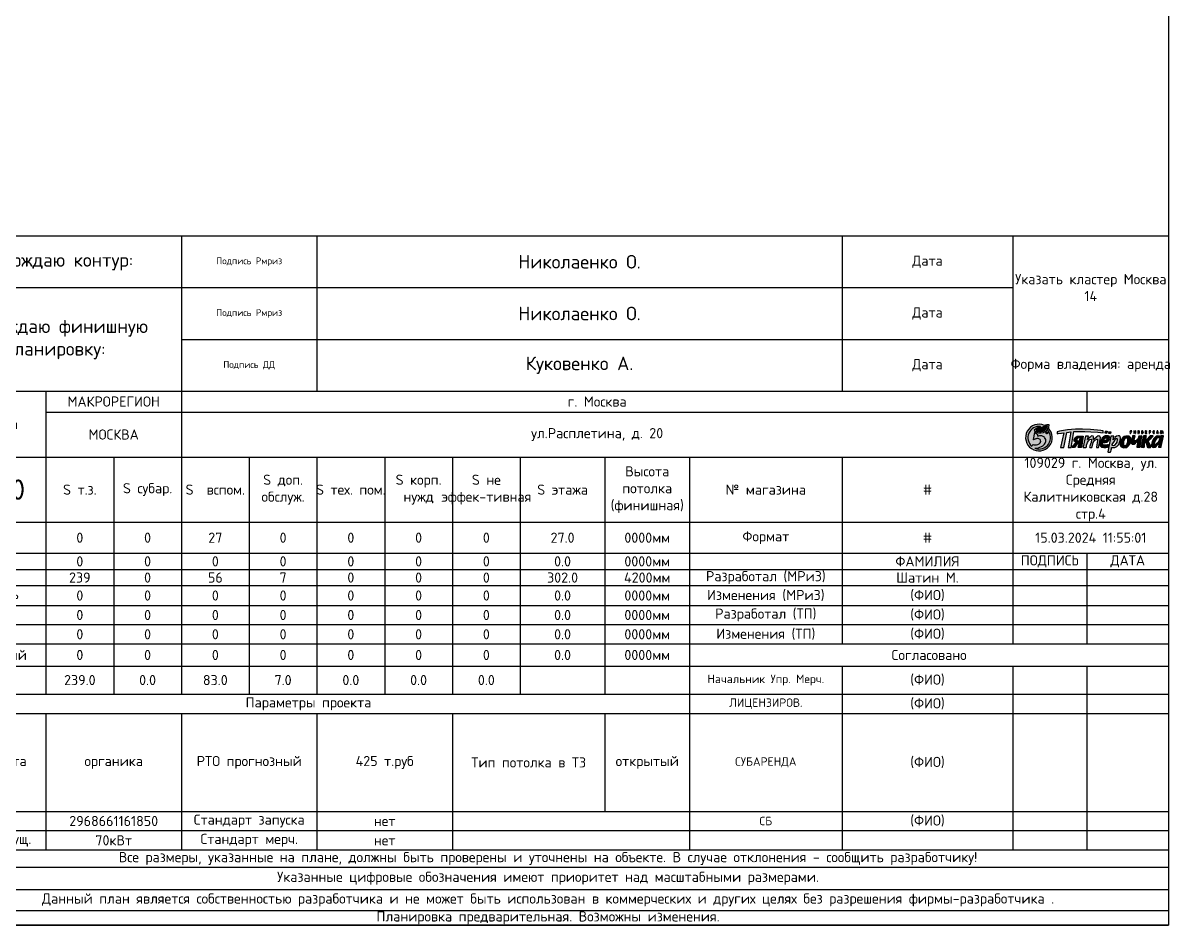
# Model space of a CAD drawing. Extents: x 2032930 to 2119419, y 2254097 to 2318481.
# Drawn here: x 2085557 to 2119419, y 2254097 to 2280733 of the extents above; entities that cross this region are included whole.
import ezdxf

# ---------------------------------------------------------------- set-up
doc = ezdxf.new("R2010")
doc.units = 0
doc.header["$LTSCALE"] = 50
doc.layers.get('0').update_dxf_attribs({"linetype": 'CONTINUOUS'})
doc.layers.add('Штамп', color=7, linetype='CONTINUOUS')
doc.styles.get("Standard").update_dxf_attribs({"font": 'isocpeur.ttf'})

# ---------------------------------------------------------------- blocks, each defined once
blk = doc.blocks.new('Fives')
at = {"layer": 'Штамп'}
h = blk.add_hatch(color=255, dxfattribs=at)
h.paths.add_polyline_path([(-1652, 935, 10.87382), (-1533, 854, -0.05711), (-1565, 805, -0.814001), (-1930, 263, 0.101464), (-1733, 309, 0.170285), (-1628, 411, 0.100507), (-1612, 459, 0.061949), (-1612, 515, 0.137499), (-1643, 578, 0.171574), (-1729, 625, 0.107239), (-1851, 613, -0.41491), (-1858, 618), (-1851, 670, 0.323228), (-1855, 678), (-1932, 727, 0.559883), (-1940, 725), (-1980, 519, 0.667503), (-1968, 511, -0.060013), (-1885, 543, -0.175402), (-1794, 529, -0.184638), (-1763, 495, -0.256132), (-1771, 431, -0.184413), (-1849, 371, -0.120265), (-1997, 368, 0.382377), (-2005, 361), (-2019, 317, -0.745905), (-1763, 903, 0.075641), (-1956, 793, 0.654966), (-1507, 951, 0.049676)])
h.paths.add_polyline_path([(-1557, 913, -0.531456), (-1891, 792, -0.139682)], flags=16)
h = blk.add_hatch(color=1, dxfattribs=at)
edge = h.paths.add_edge_path(flags=16)
edge.add_arc((-1577, 714), 28, 0, 360)
edge = h.paths.add_edge_path()
edge.add_arc((-1804, 571), 334, 82.9654, 229.8432)
edge.add_arc((-1499, 213), 738, 110.9336, 128.2362)
edge.add_arc((-1766, 970), 260, 222.9717, 355.8655)
edge.add_arc((-1804, 571), 334, 247.8169, 404.3993)
edge.add_arc((-1945, 766), 503, 271.744, 294.9186)
edge.add_arc((-1826, 509), 220, 294.9813, 333.637)
edge.add_arc((-1737, 477), 127, 329.0196, 351.9771)
edge.add_arc((-1838, 486), 228, 353.0987, 367.2782)
edge.add_arc((-1739, 491), 129, 10.7079, 42.024)
edge.add_arc((-1754, 479), 148, 41.665, 80.6077)
edge.add_arc((-1762, 340), 287, 83.5416, 108.0254)
edge.add_arc((-1852, 619), 6.27, 192.6198, 282.7559)
edge.add_line((-1851, 670), (-1858, 618))
edge.add_arc((-1859, 671), 8.28, 350.9581, 424.1446)
edge.add_line((-1932, 727), (-1855, 678))
edge.add_arc((-1935, 724), 4.83, 47.8803, 164.8552)
edge.add_line((-1940, 725), (-1980, 519))
edge.add_arc((-1973, 517), 7.4, 169.8696, 304.7625)
edge.add_arc((-1796, 181), 373, 103.823, 117.5605)
edge.add_arc((-1859, 410), 135, 61.2534, 101.0477)
edge.add_arc((-1823, 471), 64.1, 21.8816, 63.7262)
edge.add_arc((-1825, 470), 67, 324.5287, 381.9946)
edge.add_arc((-1888, 503), 138, 286.814, 328.6089)
edge.add_arc((-1929, 673), 313, 257.5342, 284.9652)
edge.add_arc((-1997, 360), 7.64, 89.5059, 173.2087)
edge.add_line((-2005, 361), (-2019, 317))
h = blk.add_hatch(color=1, dxfattribs=at)
h.paths.add_polyline_path([(-1940, 724, -0.608241), (-1932, 727), (-1855, 678, -0.330653), (-1851, 670), (-1858, 618, 0.41491), (-1851, 613, -0.107239), (-1729, 625, -0.171574), (-1643, 578, -0.137499), (-1612, 515, -0.061949), (-1612, 459, -0.100507), (-1628, 411, -0.170285), (-1733, 309, -0.101464), (-1930, 263, 0.814001), (-1565, 805, -0.453449), (-1956, 793, -0.075641), (-1763, 903, 0.745905), (-2019, 317), (-2005, 361, -0.382377), (-1997, 368, 0.120265), (-1849, 371, 0.184413), (-1771, 431, 0.256132), (-1763, 495, 0.184638), (-1794, 529, 0.175402), (-1885, 543, 0.060013), (-1968, 511, -0.678693), (-1980, 519)])
h.paths.add_polyline_path([(-1605, 714, -1), (-1548, 714, -1)], flags=16)
h.paths.add_polyline_path([(-1563, 695), (-1578, 711), (-1567, 711, 0.456115), (-1567, 734), (-1586, 734), (-1586, 693, -3.609593)], flags=0)
h.paths.add_polyline_path([(-1581, 691), (-1581, 708), (-1567, 693, -0.158239)], flags=0)
h.paths.add_polyline_path([(-1581, 716), (-1581, 730), (-1570, 730, -0.406434), (-1569, 716)], flags=0)
for color, points in [(82, [(-1557, 913, 0.139682), (-1891, 792, 0.102383)]), (62, [(-1557, 913, -0.102383), (-1891, 792, 0.531456)]), (1, [(-1274, 744), (-1274, 690), (-1243, 695), (-1144, 710), (-1081, 714), (-1171, 280), (-1074, 280), (-993, 724), (-866, 744), (-941, 332), (-950, 278), (-858, 280), (-779, 751), (-692, 757), (-455, 752), (-283, 748), (-69, 733), (81, 716), (89, 774), (12, 784), (-294, 815), (-528, 824), (-731, 824), (-965, 803), (-1204, 761)]), (1, [(191, 707), (198, 760), (143, 767), (136, 712)]), (1, [(252, 753), (246, 702), (300, 697), (307, 746)]), (62, [(890, 774, 1), (879, 769), (896, 737), (879, 706, 1), (890, 701), (926, 769, 1), (915, 774), (902, 750)]), (62, [(1039, 703), (1039, 771, 1), (1027, 771), (1027, 740), (1003, 740), (1003, 771, 1), (991, 771), (991, 703, 1), (1003, 703), (1003, 728), (1027, 728), (1027, 703, 1)]), (62, [(1115, 771, 1), (1103, 771), (1103, 703, 1), (1115, 703), (1139, 747), (1139, 703, 1), (1151, 703), (1151, 771, 1), (1139, 771), (1115, 728)]), (62, [(1333, 777, 0.414214), (1327, 771), (1327, 703, 0.414214), (1333, 697), (1369, 697, 1), (1369, 709), (1342, 709, -0.414214), (1339, 713), (1339, 728, -0.414214), (1342, 731), (1369, 731, 1), (1369, 743), (1342, 743, -0.414214), (1339, 747), (1339, 762, -0.414214), (1342, 765), (1369, 765, 1), (1369, 777)]), (62, [(1598, 764, 0.754331), (1551, 753), (1551, 721, 0.754331), (1598, 710, 0.928267), (1588, 717, -0.638079), (1563, 721), (1563, 753, -0.638079), (1588, 758, 0.928267)]), (62, [(1788, 754), (1801, 703, 0.74004), (1816, 703), (1829, 754), (1842, 702, 0.961842), (1854, 705), (1837, 771, 0.73587), (1821, 772), (1809, 722), (1796, 771, 0.73587), (1780, 772), (1763, 705, 0.961842), (1775, 702)]), (1, [(-437, 620), (-506, 305), (-502, 283), (-425, 281), (-411, 296), (-407, 355), (-380, 428), (-352, 481), (-310, 518), (-264, 533), (-274, 434), (-318, 299), (-312, 284), (-254, 286), (-242, 306), (-209, 426), (-169, 486), (-104, 533), (-84, 530), (-84, 490), (-117, 296), (-112, 286), (-56, 287), (-44, 315), (2, 571), (-17, 618), (-67, 622), (-108, 589), (-205, 506), (-197, 601), (-210, 619), (-258, 622), (-274, 612), (-302, 590), (-348, 547), (-367, 520), (-377, 522), (-350, 621)]), (1, [(955, 623), (947, 621), (915, 450), (915, 421), (929, 394), (944, 382), (975, 378), (1000, 384), (1043, 411), (1081, 445), (1103, 467), (1077, 307), (1080, 294), (1166, 295), (1181, 306), (1225, 613), (1216, 626), (1138, 621), (1118, 550), (1086, 515), (1039, 475), (1000, 483), (1010, 537), (1020, 574), (1027, 617), (1018, 626)]), (1, [(1284, 626), (1270, 620), (1208, 305), (1213, 288), (1280, 287), (1302, 300), (1303, 337), (1308, 404), (1324, 445), (1354, 413), (1387, 295), (1405, 287), (1485, 287), (1496, 306), (1488, 336), (1470, 364), (1434, 437), (1413, 474), (1447, 510), (1505, 555), (1536, 593), (1563, 612), (1564, 618), (1547, 623), (1497, 623), (1470, 622), (1459, 617), (1434, 588), (1409, 555), (1350, 497), (1336, 501), (1349, 562), (1354, 594), (1361, 620), (1354, 626)])]:
    blk.add_hatch(color=color, dxfattribs=at).paths.add_polyline_path(points)
h = blk.add_hatch(color=255, dxfattribs=at)
h.paths.add_polyline_path([(-1605, 714, 1), (-1548, 714, 1)])
h.paths.add_polyline_path([(-1581, 730), (-1570, 730, -0.406434), (-1569, 716), (-1581, 716)], flags=16)
h.paths.add_polyline_path([(-1586, 693, -3.609593), (-1563, 695), (-1578, 711), (-1567, 711, 0.456115), (-1567, 734), (-1586, 734)], flags=16)
h.paths.add_polyline_path([(-1581, 708), (-1567, 693, -0.158239), (-1581, 691)], flags=16)
h = blk.add_hatch(color=62, dxfattribs=at)
h.paths.add_polyline_path([(1220, 777, 0.414214), (1214, 771), (1214, 703, 0.414214), (1220, 697), (1249, 697, 0.414214), (1262, 711), (1262, 724, 0.383716), (1249, 739, 0.169792), (1254, 751), (1254, 764, 0.414214), (1241, 777)])
h.paths.add_polyline_path([(1226, 731), (1242, 731, -0.340247), (1250, 720, -0.357412), (1242, 709), (1226, 709)], flags=16)
h.paths.add_polyline_path([(1226, 765), (1234, 765, -0.35716), (1242, 755, -0.324936), (1234, 743), (1226, 743)], flags=16)
h = blk.add_hatch(color=62, dxfattribs=at)
h.paths.add_polyline_path([(1463, 729, 1), (1463, 777), (1445, 777, 0.414214), (1439, 771), (1439, 703, 1), (1451, 703), (1451, 729)])
h.paths.add_polyline_path([(1463, 741), (1454, 741, -0.414214), (1450, 744), (1450, 762, -0.414214), (1454, 766), (1463, 766, -1)], flags=16)
h = blk.add_hatch(color=62, dxfattribs=at)
h.paths.add_polyline_path([(1693, 773, 0.737843), (1680, 773), (1663, 705, 0.961842), (1675, 702), (1678, 714), (1696, 714), (1699, 702, 0.961842), (1711, 705)])
h.paths.add_polyline_path([(1693, 726), (1681, 726), (1687, 750)], flags=16)
h = blk.add_hatch(color=1, dxfattribs=at)
h.paths.add_polyline_path([(-679, 615), (-723, 592), (-753, 565), (-776, 533), (-776, 494), (-768, 470), (-745, 452), (-712, 440), (-829, 315), (-837, 294), (-825, 280), (-772, 278), (-757, 286), (-650, 426), (-614, 446), (-647, 321), (-651, 292), (-646, 281), (-567, 280), (-557, 287), (-507, 618), (-637, 620)])
h.paths.add_polyline_path([(-656, 564), (-604, 562), (-596, 562), (-611, 475), (-674, 476), (-697, 491), (-691, 532)], flags=16)
h = blk.add_hatch(color=1, dxfattribs=at)
h.paths.add_polyline_path([(10, 468), (0, 417), (-4, 372), (0, 342), (16, 309), (38, 288), (108, 279), (164, 281), (203, 290), (228, 311), (242, 352), (229, 362), (214, 362), (184, 351), (152, 348), (100, 348), (62, 385), (64, 434), (101, 427), (147, 427), (176, 436), (205, 443), (234, 471), (253, 495), (270, 530), (277, 561), (269, 589), (258, 613), (235, 622), (209, 625), (175, 623), (147, 622), (123, 616), (99, 599), (73, 581), (48, 558), (31, 519)])
h.paths.add_polyline_path([(130, 555), (184, 569), (202, 538), (177, 495), (114, 482), (77, 488), (93, 531)], flags=16)
h = blk.add_hatch(color=1, dxfattribs=at)
h.paths.add_polyline_path([(313, 619), (222, 153), (228, 141), (292, 142), (309, 156), (317, 214), (332, 240), (331, 283), (382, 280), (425, 278), (486, 316), (542, 371), (571, 427), (589, 491), (599, 558), (585, 605), (568, 624), (524, 622), (479, 615), (442, 588), (416, 543), (391, 514), (375, 512), (397, 617)])
h.paths.add_polyline_path([(429, 496), (443, 518), (463, 540), (512, 535), (494, 436), (477, 408), (432, 354), (393, 346), (342, 350), (343, 371)], flags=16)
h = blk.add_hatch(color=1, dxfattribs=at)
h.paths.add_polyline_path([(594, 441), (591, 352), (607, 323), (642, 289), (688, 274), (779, 279), (836, 328), (887, 410), (904, 459), (910, 540), (893, 580), (856, 612), (826, 621), (758, 621), (704, 611), (678, 584), (658, 570), (603, 486)])
h.paths.add_polyline_path([(689, 480), (722, 539), (759, 569), (813, 545), (815, 499), (808, 445), (792, 403), (783, 361), (744, 348), (683, 345), (680, 429)], flags=16)
h = blk.add_hatch(color=1, dxfattribs=at)
h.paths.add_polyline_path([(1517, 419), (1514, 362), (1522, 315), (1543, 290), (1578, 278), (1620, 291), (1648, 307), (1671, 342), (1715, 389), (1733, 394), (1717, 301), (1718, 289), (1792, 290), (1801, 315), (1863, 613), (1861, 622), (1788, 622), (1774, 604), (1757, 621), (1677, 626), (1649, 620), (1617, 590), (1584, 549), (1553, 502), (1532, 463)])
h.paths.add_polyline_path([(1602, 446), (1630, 495), (1655, 535), (1690, 568), (1766, 565), (1749, 512), (1718, 453), (1678, 408), (1657, 380), (1610, 370), (1599, 394)], flags=16)
at = {"layer": 'Штамп', "color": 1}
for p, q in [((-1940, 725), (-1980, 519)), ((-1932, 727), (-1855, 678)), ((-1204, 761), (-1274, 744)), ((-1274, 744), (-1274, 690)), ((-1274, 690), (-1243, 695)), ((-1243, 695), (-1144, 710)), ((-965, 803), (-1204, 761)), ((-1081, 714), (-1171, 280)), ((-1144, 710), (-1081, 714)), ((-1074, 280), (-993, 724)), ((-993, 724), (-866, 744)), ((-731, 824), (-965, 803)), ((-866, 744), (-941, 332)), ((-858, 280), (-779, 751)), ((-779, 751), (-692, 757)), ((-528, 824), (-731, 824)), ((-692, 757), (-455, 752)), ((-294, 815), (-528, 824)), ((-455, 752), (-283, 748)), ((12, 784), (-294, 815)), ((-283, 748), (-69, 733)), ((-69, 733), (81, 716)), ((89, 774), (12, 784)), ((81, 716), (89, 774)), ((143, 767), (136, 712)), ((136, 712), (191, 707)), ((143, 767), (198, 760)), ((198, 760), (191, 707)), ((252, 753), (246, 702)), ((246, 702), (300, 697)), ((252, 753), (307, 746)), ((307, 746), (300, 697)), ((-2005, 361), (-2019, 317)), ((-1851, 670), (-1858, 618)), ((-1171, 280), (-1074, 280)), ((-941, 332), (-950, 278)), ((-950, 278), (-858, 280))]:
    blk.add_line(p, q, dxfattribs=at)
at = {"layer": 'Штамп', "color": 255}
for p, q in [((-1586, 734), (-1586, 693)), ((-1586, 734), (-1567, 734)), ((-1581, 730), (-1581, 716)), ((-1581, 730), (-1570, 730)), ((-1581, 716), (-1569, 716)), ((-1581, 708), (-1581, 691)), ((-1567, 693), (-1581, 708)), ((-1563, 695), (-1578, 711)), ((-1578, 711), (-1567, 711))]:
    blk.add_line(p, q, dxfattribs=at)
at = {"layer": 'Штамп', "color": 62}
for p, q in [((896, 737), (879, 769)), ((879, 706), (896, 737)), ((902, 750), (890, 774)), ((890, 700), (926, 769)), ((902, 750), (915, 774)), ((991, 771), (991, 703)), ((1003, 771), (1003, 740)), ((1027, 740), (1003, 740)), ((1003, 728), (1003, 703)), ((1027, 728), (1003, 728)), ((1027, 771), (1027, 740)), ((1027, 728), (1027, 703)), ((1039, 771), (1039, 703)), ((1103, 771), (1103, 703)), ((1115, 771), (1115, 728)), ((1139, 771), (1115, 728)), ((1139, 747), (1115, 703)), ((1139, 747), (1139, 703)), ((1151, 771), (1151, 703)), ((1214, 771), (1214, 703)), ((1220, 777), (1241, 777)), ((1220, 697), (1249, 697)), ((1226, 765), (1226, 743)), ((1226, 765), (1234, 765)), ((1234, 743), (1226, 743)), ((1226, 731), (1226, 709)), ((1242, 731), (1226, 731)), ((1226, 709), (1242, 709)), ((1254, 764), (1254, 751)), ((1262, 724), (1262, 711)), ((1327, 771), (1327, 703)), ((1333, 777), (1369, 777)), ((1333, 697), (1369, 697)), ((1339, 762), (1339, 747)), ((1339, 728), (1339, 713)), ((1369, 765), (1342, 765)), ((1369, 743), (1342, 743)), ((1369, 731), (1342, 731)), ((1369, 709), (1342, 709)), ((1439, 771), (1439, 703)), ((1463, 777), (1445, 777)), ((1450, 762), (1450, 744)), ((1451, 729), (1451, 703)), ((1463, 729), (1451, 729)), ((1463, 766), (1454, 766)), ((1463, 741), (1454, 741)), ((1551, 753), (1551, 721)), ((1563, 753), (1563, 721)), ((1680, 773), (1663, 705)), ((1678, 714), (1675, 702)), ((1678, 714), (1696, 714)), ((1687, 750), (1681, 726)), ((1681, 726), (1693, 726)), ((1687, 750), (1693, 726)), ((1693, 773), (1711, 705)), ((1696, 714), (1699, 702)), ((1780, 772), (1763, 705)), ((1788, 754), (1775, 702)), ((1788, 754), (1801, 703)), ((1796, 771), (1809, 722)), ((1821, 772), (1809, 722)), ((1829, 754), (1816, 703)), ((1829, 754), (1842, 702)), ((1837, 771), (1854, 705))]:
    blk.add_line(p, q, dxfattribs=at)
at = {"layer": 'Штамп', "color": 1}
for points in [[(-825, 280), (-837, 294), (-829, 315), (-712, 440), (-745, 452), (-768, 470), (-776, 494), (-776, 533), (-753, 565), (-723, 592), (-679, 615), (-637, 620), (-507, 618), (-557, 287), (-567, 280), (-646, 281), (-651, 292), (-647, 321), (-619, 427), (-629, 437), (-650, 426), (-757, 286), (-772, 278)], [(-604, 562), (-656, 564), (-691, 532), (-697, 491), (-674, 476), (-611, 475), (-596, 562)], [(-437, 620), (-506, 305), (-502, 283), (-425, 281), (-411, 296), (-407, 355), (-380, 428), (-352, 481), (-310, 518), (-264, 533), (-274, 434), (-318, 299), (-312, 284), (-254, 286), (-242, 306), (-209, 426), (-169, 486), (-104, 533), (-84, 530), (-84, 490), (-117, 296), (-112, 286), (-56, 287), (-44, 315), (2, 571), (-17, 618), (-67, 622), (-108, 589), (-194, 515), (-204, 516), (-197, 601), (-210, 619), (-258, 622), (-274, 612), (-302, 590), (-348, 547), (-367, 520), (-377, 522), (-350, 621)], [(214, 362), (184, 351), (152, 348), (114, 348), (96, 351), (76, 371), (63, 391), (63, 421), (72, 432), (101, 427), (147, 427), (176, 436), (205, 443), (234, 471), (253, 495), (270, 530), (277, 561), (269, 589), (258, 613), (235, 622), (209, 625), (175, 623), (147, 622), (123, 616), (99, 599), (73, 581), (48, 558), (31, 519), (10, 468), (0, 417), (-4, 372), (0, 342), (16, 309), (38, 288), (108, 279), (164, 281), (203, 290), (228, 311), (242, 352), (229, 362), (215, 362)], [(77, 488), (93, 531), (130, 555), (163, 564), (191, 557), (202, 538), (187, 512), (169, 493), (131, 486), (98, 485)], [(313, 619), (222, 153), (228, 141), (292, 142), (309, 156), (317, 214), (332, 240), (331, 283), (382, 280), (425, 278), (486, 316), (542, 371), (571, 427), (589, 491), (599, 558), (585, 605), (568, 624), (524, 622), (479, 615), (442, 588), (416, 543), (391, 514), (375, 512), (397, 617)], [(429, 496), (343, 371), (342, 350), (393, 346), (432, 354), (477, 408), (494, 436), (510, 526), (496, 537), (463, 540), (443, 518)], [(658, 570), (603, 486), (594, 441), (591, 352), (607, 323), (642, 289), (688, 274), (779, 279), (836, 328), (887, 410), (904, 459), (910, 540), (893, 580), (856, 612), (826, 621), (758, 621), (704, 611), (678, 584)], [(718, 531), (689, 480), (680, 429), (682, 362), (694, 346), (744, 348), (783, 361), (792, 403), (808, 445), (815, 499), (813, 545), (775, 562), (743, 556), (724, 540)], [(947, 621), (915, 450), (915, 421), (929, 394), (944, 382), (975, 378), (1000, 384), (1043, 411), (1081, 445), (1103, 467), (1077, 307), (1080, 294), (1166, 295), (1181, 306), (1225, 613), (1216, 626), (1137, 621), (1132, 600), (1118, 550), (1086, 515), (1054, 487), (1030, 477), (1010, 481), (1004, 503), (1010, 537), (1020, 574), (1027, 617), (1018, 626), (955, 623)], [(1270, 620), (1208, 305), (1213, 288), (1280, 287), (1302, 300), (1303, 337), (1308, 404), (1324, 445), (1354, 413), (1387, 295), (1405, 287), (1485, 287), (1496, 306), (1488, 336), (1470, 364), (1434, 437), (1416, 468), (1418, 479), (1447, 510), (1505, 555), (1536, 593), (1563, 612), (1564, 618), (1547, 623), (1497, 623), (1470, 622), (1459, 617), (1434, 588), (1409, 555), (1362, 509), (1349, 497), (1338, 501), (1340, 519), (1349, 562), (1354, 594), (1361, 620), (1354, 626), (1284, 626)], [(1861, 622), (1788, 622), (1774, 604), (1757, 621), (1677, 626), (1649, 620), (1617, 590), (1584, 549), (1553, 502), (1532, 463), (1517, 419), (1514, 362), (1522, 315), (1543, 290), (1578, 278), (1620, 291), (1648, 307), (1671, 342), (1715, 389), (1733, 394), (1717, 301), (1718, 289), (1792, 290), (1801, 315), (1863, 613)], [(1759, 566), (1690, 568), (1655, 535), (1630, 495), (1602, 446), (1599, 394), (1607, 375), (1622, 373), (1657, 380), (1678, 408), (1718, 453), (1749, 512), (1763, 555)]]:
    blk.add_lwpolyline(points, close=True, dxfattribs=at)
at = {"layer": 'Штамп', "color": 255}
blk.add_circle((-1577, 714), 28, dxfattribs=at)
for centre, radius, start, end in [((-1810, 574), 394, 66.3835, 45.366), ((-1766, 970), 260, 222.9717, 355.8655), ((-1499, 213), 738, 110.9336, 128.2362), ((-1499, 213), 738, 90.601, 101.9766), ((-1577, 714), 22.8, 307.2874, 245.3481), ((-1577, 714), 22.8, 258.4631, 294.4304), ((-1577, 723), 10.5, 317.8511, 46.325), ((-1577, 723), 15.2, 311.3156, 49.3894)]:
    blk.add_arc(centre, radius, start, end, dxfattribs=at)
at = {"layer": 'Штамп', "color": 1}
for centre, radius, start, end in [((-1804, 571), 334, 82.9654, 229.8432), ((-1935, 724), 4.83, 47.8803, 164.8552), ((-1804, 571), 334, 247.8169, 44.3993), ((-1859, 671), 8.28, 350.9581, 64.1446), ((-1997, 360), 7.64, 89.5059, 173.2087), ((-1929, 673), 313, 257.5342, 284.9652), ((-1973, 517), 7.4, 169.8696, 304.7625), ((-1796, 181), 373, 103.823, 117.5605), ((-1859, 410), 135, 61.2534, 101.0477), ((-1852, 619), 6.27, 192.6198, 282.7559), ((-1762, 340), 287, 83.5416, 108.0254), ((-1888, 503), 138, 286.814, 328.6089), ((-1823, 471), 64.1, 21.8816, 63.7262), ((-1825, 470), 67, 324.5287, 21.9946), ((-1826, 509), 220, 294.9813, 333.637), ((-1754, 479), 148, 41.665, 80.6077), ((-1739, 491), 129, 10.7079, 42.024), ((-1737, 477), 127, 329.0196, 351.9771), ((-1838, 486), 228, 353.0987, 7.2782), ((-1945, 766), 503, 271.744, 294.9186)]:
    blk.add_arc(centre, radius, start, end, dxfattribs=at)
at = {"layer": 'Штамп', "color": 82}
blk.add_arc((-1511, 267), 648, 94.0135, 125.8205, dxfattribs=at)
at = {"layer": 'Штамп', "color": 62}
for centre, radius, start, end in [((-1764, 966), 214, 233.9396, 345.8944), ((-2016, 1660), 877, 278.2255, 301.6085), ((884, 771), 6, 27.8973, 207.8973), ((884, 703), 6, 152.1027, 332.1027), ((920, 771), 6, 332.1027, 152.1027), ((997, 771), 6, 0, 180), ((997, 703), 6, 180, 0), ((1033, 771), 6, 0, 180), ((1033, 703), 6, 180, 0), ((1109, 771), 6, 0, 180), ((1109, 703), 6, 180, 0), ((1145, 771), 6, 0, 180), ((1145, 703), 6, 180, 0), ((1220, 771), 6, 90, 180), ((1220, 703), 6, 180, 270), ((1232, 755), 10.4, 358.2592, 76.878), ((1230, 755), 12.3, 290.3083, 2.3116), ((1241, 764), 13.8, 0, 90), ((1239, 720), 11.3, 357.9281, 73.0909), ((1240, 719), 10.3, 283.0654, 1.7353), ((1234, 753), 20.6, 315.4824, 354.0282), ((1247, 724), 15.2, 359.1892, 84.7812), ((1249, 711), 13.8, 270, 0), ((1333, 771), 6, 90, 180), ((1333, 703), 6, 180, 270), ((1342, 762), 3.2, 90, 180), ((1342, 747), 3.2, 180, 270), ((1342, 728), 3.2, 90, 180), ((1342, 713), 3.2, 180, 270), ((1369, 771), 6, 270, 90), ((1369, 737), 6, 270, 90), ((1369, 703), 6, 270, 90), ((1445, 771), 6, 90, 180), ((1445, 703), 6, 180, 0), ((1454, 762), 3.2, 90, 180), ((1454, 744), 3.2, 180, 270), ((1463, 753), 24, 270, 90), ((1463, 753), 12.3, 270, 90), ((1576, 752), 25.3, 29.5558, 177.259), ((1576, 723), 25.3, 182.741, 330.4442), ((1577, 750), 14.1, 36.3171, 165.4615), ((1577, 725), 14.1, 194.5385, 323.6829), ((1593, 762), 6, 214.6052, 30.2143), ((1593, 713), 6, 329.7857, 145.3948), ((1669, 703), 6, 168.5207, 344.0636), ((1687, 771), 6.78, 10.6693, 167.5926), ((1705, 703), 6, 195.9364, 11.4793), ((1769, 703), 6, 168.5207, 344.0636), ((1788, 769), 8.19, 15.7855, 170.1262), ((1809, 705), 7.99, 190.0137, 346.6114), ((1829, 769), 8.19, 15.7855, 170.1262), ((1848, 703), 6, 195.9364, 11.4793)]:
    blk.add_arc(centre, radius, start, end, dxfattribs=at)
blk = doc.blocks.new('*T785')
at = {"layer": 'Штамп', "color": 0, "linetype": 'ByBlock', "lineweight": -2, "transparency": 16777216}
for p, q in [((0, 0), (37156, 0)), ((0, 0), (0, -20349)), ((515, 0), (515, -20349)), ((8015, 0), (8015, -13530)), ((12015, 0), (12015, -4583)), ((27515, 0), (27515, -4583)), ((32560, 0), (32560, -12046)), ((37156, 0), (37156, -20349)), ((0, -1528), (32560, -1528)), ((0, -3055), (515, -3055)), ((8015, -3055), (37156, -3055)), ((0, -4583), (37156, -4583)), ((4015, -4583), (4015, -13530)), ((34742, -4583), (34742, -5200)), ((4015, -5200), (37156, -5200)), ((0, -6530), (37156, -6530)), ((6015, -6530), (6015, -13530)), ((10015, -6530), (10015, -13530)), ((12015, -6530), (12015, -13530)), ((14015, -6530), (14015, -13530)), ((16015, -6530), (16015, -13530)), ((18015, -6530), (18015, -13530)), ((20515, -6530), (20515, -13530)), ((23015, -6530), (23015, -18130)), ((27515, -6530), (27515, -12046)), ((0, -8451), (37156, -8451)), ((0, -9371), (37156, -9371)), ((34742, -9371), (34742, -12046)), ((0, -9849), (37156, -9849)), ((0, -10326), (37156, -10326)), ((0, -10909), (37156, -10909)), ((0, -11478), (37156, -11478)), ((0, -12046), (37156, -12046)), ((0, -12700), (37156, -12700)), ((27515, -12700), (27515, -18130)), ((32560, -12700), (32560, -18130)), ((34742, -12700), (34742, -18130)), ((0, -13530), (37156, -13530)), ((0, -14099), (37156, -14099)), ((4015, -14099), (4015, -18130)), ((8015, -14099), (8015, -18130)), ((12015, -14099), (12015, -18130)), ((16015, -14099), (16015, -18130)), ((20515, -14099), (20515, -16992)), ((0, -16992), (37156, -16992)), ((0, -17561), (37156, -17561)), ((0, -18130), (37156, -18130)), ((0, -18636), (37156, -18636)), ((0, -19294), (37156, -19294)), ((0, -19918), (37156, -19918)), ((0, -20349), (37156, -20349))]:
    blk.add_line(p, q, dxfattribs=at)
at = {"layer": 'Штамп', "color": 0, "transparency": 16777216, "attachment_point": 5}
for s, insert, char_height, width in [('Утверждаю контур:', (4265, -764), 400, 7497), ('Подпись Рмриз', (10015, -764), 200, 3997), ('Дата', (30037, -764), 300, 5042.32), ('Подпись Рмриз', (10015, -2291), 200, 3997), ('Дата', (30037, -2291), 300, 5042.32), ('{\\fISOCPEUR|b1|i0|c204|p34;Утверждаю финишную планировку:}', (4265, -3055), 400, 7497), ('Подпись ДД', (10015, -3819), 200, 3997), ('Дата', (30037, -3819), 300, 5042.32), ('{\\C1;Форма владения: аренда}', (34858, -3819), 300, 4593.23), ('МАКРОРЕГИОН', (6015, -4891), 300, 3997), ('S объекта', (2265, -5556), 300, 3497), ('109029 г. Москва, ул. Средняя Калитниковская д.28 стр.4', (34858, -7491), 300, 4593.23), ('S доп. обслуж.', (11015, -7491), 300, 1997), ('S корп. нужд', (15015, -7491), 300, 1997), ('S не эффек-тивная', (17015, -7491), 300, 1997), ('Высота потолка (финишная)', (21765, -7491), 300, 2497), ('S т.з.', (5015, -7491), 300, 1997), ('S субар.', (7015, -7491), 300, 1997), ('S  вспом.', (9015, -7491), 300, 1997), ('S тех. пом.', (13015, -7491), 300, 1997), ('S этажа', (19265, -7491), 300, 2497), ('№ магазина', (25265, -7491), 300, 4496.96), ('Подвал', (2265, -8911), 300, 3497), ('0', (5015, -8911), 300, 1997), ('0', (7015, -8911), 300, 1997), ('27', (9015, -8911), 300, 1997), ('0', (11015, -8911), 300, 1997), ('0', (13015, -8911), 300, 1997), ('0', (15015, -8911), 300, 1997), ('0', (17015, -8911), 300, 1997), ('27.0', (19265, -8911), 300, 2497), ('Формат', (25265, -8911), 300, 4496.96), ('Цоколь', (2265, -9610), 300, 3497), ('0', (5015, -9610), 300, 1997), ('0', (7015, -9610), 300, 1997), ('0', (9015, -9610), 300, 1997), ('0', (11015, -9610), 300, 1997), ('0', (13015, -9610), 300, 1997), ('0', (15015, -9610), 300, 1997), ('0', (17015, -9610), 300, 1997), ('ФАМИЛИЯ', (30037, -9610), 300, 5042.32), ('ПОДПИСЬ', (33651, -9610), 300, 2178.78), ('ДАТА', (35949, -9610), 300, 2411.44), ('1 этаж', (2265, -10088), 300, 3497), ('239', (5015, -10088), 300, 1997), ('0', (7015, -10088), 300, 1997), ('56', (9015, -10088), 300, 1997), ('7', (11015, -10088), 300, 1997), ('0', (13015, -10088), 300, 1997), ('0', (15015, -10088), 300, 1997), ('0', (17015, -10088), 300, 1997), ('Разработал (МРиЗ)', (25265, -10088), 300, 4496.96), ('{\\C1;Шатин М.}', (30037, -10088), 300, 5042.32), ('Антресоль', (2265, -10618), 300, 3497), ('0', (5015, -10618), 300, 1997), ('0', (7015, -10618), 300, 1997), ('0', (9015, -10618), 300, 1997), ('0', (11015, -10618), 300, 1997), ('0', (13015, -10618), 300, 1997), ('0', (15015, -10618), 300, 1997), ('0', (17015, -10618), 300, 1997), ('Изменения (МРиЗ)', (25265, -10618), 300, 4496.96), ('{\\C1;(ФИО)}', (30037, -10618), 300, 5042.32), ('2 этаж', (2265, -11193), 300, 3497), ('0', (5015, -11193), 300, 1997), ('0', (7015, -11193), 300, 1997), ('0', (9015, -11193), 300, 1997), ('0', (11015, -11193), 300, 1997), ('0', (13015, -11193), 300, 1997), ('0', (15015, -11193), 300, 1997), ('0', (17015, -11193), 300, 1997), ('Разработал (ТП)', (25265, -11193), 300, 4496.96), ('{\\C1;(ФИО)}', (30037, -11193), 300, 5042.32), ('3 этаж', (2265, -11762), 300, 3497), ('0', (5015, -11762), 300, 1997), ('0', (7015, -11762), 300, 1997), ('0', (9015, -11762), 300, 1997), ('0', (11015, -11762), 300, 1997), ('0', (13015, -11762), 300, 1997), ('0', (15015, -11762), 300, 1997), ('0', (17015, -11762), 300, 1997), ('Изменения (ТП)', (25265, -11762), 300, 4496.96), ('Технический', (2265, -12373), 300, 3497), ('0', (5015, -12373), 300, 1997), ('0', (7015, -12373), 300, 1997), ('0', (9015, -12373), 300, 1997), ('0', (11015, -12373), 300, 1997), ('0', (13015, -12373), 300, 1997), ('0', (15015, -12373), 300, 1997), ('0', (17015, -12373), 300, 1997), ('Согласовано', (30086, -12373), 300, 14138.51), ('Общая', (2265, -13115), 300, 3497), ('239.0', (5015, -13115), 300, 1997), ('83.0', (9015, -13115), 300, 1997), ('0.0', (15015, -13115), 300, 1997), ('0.0', (17015, -13115), 300, 1997), ('Начальник Упр. Мерч.', (25265, -13115), 250, 4496.96), ('Параметры проекта', (11765, -13815), 300, 22497), ('ЛИЦЕНЗИРОВ.', (25265, -13815), 250, 4496.96), ('Тип проекта', (2265, -15546), 300, 3497), ('РТО прогнозный', (10015, -15546), 300, 3997), ('{\\C1;425 т.руб}', (14015, -15546), 300, 3997), ('Тип потолка в ТЗ', (18265, -15546), 300, 4497), ('открытый', (21765, -15546), 300, 2497), ('СУБАРЕНДА', (25265, -15546), 250, 4496.96), ('ID GIS', (2265, -17276), 300, 3497), ('2968661161850', (6015, -17276), 300, 3997), ('Стандарт запуска', (10015, -17276), 300, 3997), ('СБ', (25265, -17276), 250, 4496.96), ('Мощность сущ.', (2265, -17845), 300, 3497), ('70кВт', (6015, -17845), 300, 3997), ('Стандарт мерч.', (10015, -17845), 300, 3997), ('Все размеры, указанные на плане, должны быть проверены и уточнены на объекте. В случае отклонения - сообщить разработчику!', (18836, -18383), 300, 36638.51), ('Указанные цифровые обозначения имеют приоритет над масштабными размерами.', (18836, -18965), 300, 36638.51), ('Планировка предварительная. Возможны изменения.', (18836, -20134), 300, 36638.51)]:
    blk.add_mtext(s, dxfattribs=dict(at, insert=insert, char_height=char_height, width=width))
at = {"layer": 'Штамп', "color": 1, "transparency": 16777216, "attachment_point": 5}
for s, insert, char_height, width in [('Николаенко О.', (19765, -764), 400, 15496.96), ('Указать кластер Москва 14', (34858, -1528), 300, 4593.23), ('Николаенко О.', (19765, -2291), 400, 15496.96), ('Куковенко А.', (19765, -3819), 400, 15496.96), ('г. Москва ', (20287, -4891), 300, 24542.28), ('МОСКВА', (6015, -5865), 300, 3997), ('ул.Расплетина, д. 20', (20287, -5865), 300, 24542.28), ('329.00', (2265, -7491), 600, 3497), ('#', (30037, -7491), 300, 5042.32), ('0000мм', (21765, -8911), 300, 2497), ('#', (30037, -8911), 300, 5042.32), ('0000мм', (21765, -9610), 300, 2497), ('4200мм', (21765, -10088), 300, 2497), ('0000мм', (21765, -10618), 300, 2497), ('0000мм', (21765, -11193), 300, 2497), ('0000мм', (21765, -11762), 300, 2497), ('(ФИО)', (30037, -11762), 300, 5042.32), ('0000мм', (21765, -12373), 300, 2497), ('(ФИО)', (30037, -13115), 300, 5042.32), ('{\\C1;(ФИО)}', (30037, -13815), 300, 5042.32), ('органика', (6015, -15546), 300, 3997), ('{\\C1;(ФИО)}', (30037, -15546), 300, 5042.32), ('нет', (14015, -17276), 300, 3997), ('(ФИО)', (30037, -17276), 300, 5042.32), ('нет', (14015, -17845), 300, 3997), ('Данный план является собственностью разработчика и не может быть использован в коммерческих и других целях без разрешения фирмы-разработчика .', (18836, -19606), 300, 36638.51)]:
    blk.add_mtext(s, dxfattribs=dict(at, insert=insert, char_height=char_height, width=width))
at = {"layer": 'Штамп', "color": 5, "transparency": 16777216, "insert": (34858, -8911), "char_height": 300, "width": 4593.23, "attachment_point": 5}
blk.add_mtext('15.03.2024 11:55:01', dxfattribs=at)
at = {"layer": 'Штамп', "color": 7, "transparency": 16777216, "char_height": 300, "attachment_point": 5}
for s, insert, width in [('0.0', (19265, -9610), 2497), ('302.0', (19265, -10088), 2497), ('0.0', (19265, -10618), 2497), ('0.0', (19265, -11193), 2497), ('0.0', (19265, -11762), 2497), ('0.0', (19265, -12373), 2497), ('0.0', (7015, -13115), 1997), ('7.0', (11015, -13115), 1997), ('0.0', (13015, -13115), 1997)]:
    blk.add_mtext(s, dxfattribs=dict(at, insert=insert, width=width))

msp = doc.modelspace()

# ---------------------------------------------------------------- linework, layer by layer
at = {"layer": 'Штамп'}
msp.add_lwpolyline([(2119377, 2254097), (2032930, 2254097), (2032930, 2318481), (2119377, 2318481)], close=True, dxfattribs=at)

# ---------------------------------------------------------------- block references
msp.add_blockref('*T785', (2082221, 2274445))
msp.add_blockref('Fives', (2117360, 2267915), dxfattribs=at)

doc.saveas('drawing.dxf')
